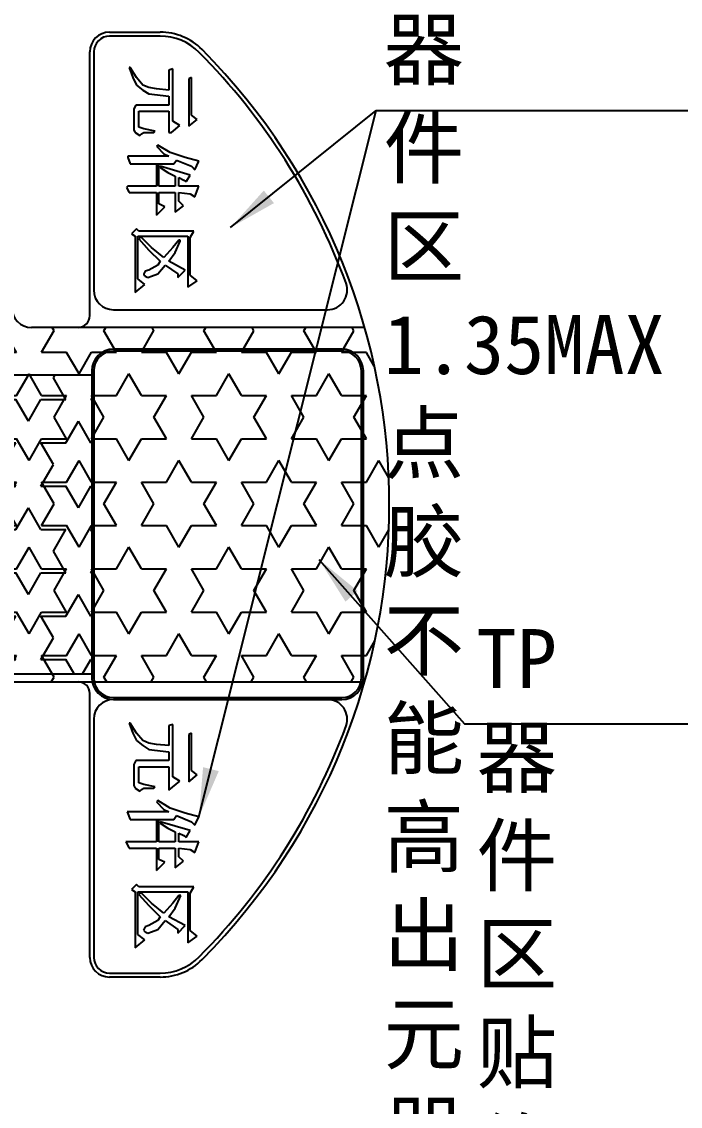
# Model space of a CAD drawing. Header units: millimetres. Extents: x 1387 to 2553, y -68 to 207.
# Drawn here: x 2329.96 to 2346.7, y 18.25 to 45.79 of the extents above; entities that cross this region are included whole.
import ezdxf

# ---------------------------------------------------------------- set-up
doc = ezdxf.new("R2010")
doc.units = ezdxf.units.MM
for name, color, linetype in [('06___PRT_ALL_SURFS', 7, 'Continuous'), ('DIM', 3, 'Continuous'), ('FPC', 42, 'Continuous'), ('KEEPOUTLAYER', 6, 'Continuous')]:
    doc.layers.add(name, color=color, linetype=linetype)
doc.styles.add('NOTE', font='ROMANS.shx', dxfattribs={"width": 0.8, "bigfont": 'EXTFONT.shx'})
doc.styles.add('宋体', font='')
doc.styles.get('宋体').set_extended_font_data('SimSun')
doc.dimstyles.new('STANDARD$7', dxfattribs={"dimtxt": 1.5, "dimasz": 1.25, "dimexe": 0.25, "dimexo": 0.25, "dimgap": 0.25, "dimtad": 0, "dimzin": 0, "dimdsep": 46, "dimtxsty": 'NOTE', "dimcen": 0.5, "dimclrd": 256, "dimclre": 5, "dimclrt": 256, "dimazin": 0, "dimtfac": 1, "dimtmove": 0, "dimatfit": 1, "dimfxl": 1, "dimtolj": 1, "dimtzin": 0, "dimarcsym": 0})

# ---------------------------------------------------------------- blocks, each defined once
blk = doc.blocks.new('DAFADF')
h = blk.add_hatch()
h.set_pattern_fill('ANSI31', scale=0.2, style=0)
h.set_pattern_definition([(45, (861.3915, -112.815), (-0.4490128, 0.4490128), [])])
h.paths.add_polyline_path([(1762.691, 35.315, -0.315299), (1763.02, 35.784), (1764.369, 36.275), (1756.333, 36.275), (1757.681, 35.785, -0.315827), (1758.011, 35.315), (1758.011, 33.275), (1762.691, 33.275)])
h = blk.add_hatch()
h.set_pattern_fill('STARS', color=4, scale=0.2, style=0)
h.set_pattern_definition([(0, (0, 1), (0, 1.099852), [0.635, -0.635]), (60, (0, 1), (-0.9524998, 0.549926), [0.635, -0.635]), (120, (0.3175, 1.5499), (-0.9524998, -0.549926), [0.635, -0.635])])
h.paths.add_polyline_path([(1762.691, 33.275), (1758.011, 33.275), (1758.011, 19.38, -0.414214), (1757.011, 18.38), (1754.028, 18.38), (1754.028, 12.98), (1769.196, 12.98), (1769.196, 20.58), (1763.691, 20.58, -0.414214), (1762.691, 21.58)])
at = {"color": 30, "linetype": 'Continuous'}
for p, q in [((1764.369, 36.275, 2.674), (1756.333, 36.275, 2.674)), ((1758.011, 33.275, 2.674), (1762.691, 33.275, 2.674)), ((1775.546, 21.23, 2.674), (1769.746, 21.23, 2.674)), ((1775.546, 21.18, 2.674), (1769.746, 21.18, 2.674)), ((1769.196, 20.68, 2.674), (1769.196, 12.88, 2.674)), ((1769.246, 20.68, 2.674), (1769.246, 12.88, 2.674)), ((1776.046, 12.88, 2.674), (1776.046, 20.68, 2.674)), ((1776.096, 12.88, 2.674), (1776.096, 20.68, 2.674)), ((1763.691, 20.58, 2.674), (1769.196, 20.58, 2.674)), ((1757.011, 18.38, 2.674), (1752.028, 18.38, 2.674)), ((1754.028, 12.98, 2.674), (1754.028, 18.38, 2.674)), ((1751.528, 17.88, 2.674), (1751.528, 13.48, 2.674)), ((1752.028, 12.98, 2.674), (1769.196, 12.98, 2.674)), ((1769.746, 12.38, 2.674), (1775.546, 12.38, 2.674)), ((1769.746, 12.33, 2.674), (1775.546, 12.33, 2.674))]:
    blk.add_line(p, q, dxfattribs=at)
for points, elevation in [([(1755.126, 37.275, 0.414214), (1754.926, 37.075)], 2.674), ([(1765.776, 37.075, 0.414214), (1765.576, 37.275)], 2.674), ([(1754.926, 36.998, 0.315299), (1755.123, 36.716)], 2.674), ([(1765.578, 36.716, 0.315299), (1765.776, 36.998)], 2.674), ([(1757.682, 35.784, -0.315299), (1758.011, 35.315)], 2.455), ([(1762.691, 35.315, -0.315299), (1763.02, 35.784)], 2.455)]:
    blk.add_lwpolyline(points, format="xyb", dxfattribs=dict(at, elevation=elevation))
for points, elevation in [([(1765.576, 37.275), (1755.126, 37.275)], 2.674), ([(1754.926, 37.075), (1754.926, 36.998)], 2.674), ([(1765.776, 36.998), (1765.776, 37.075)], 2.674), ([(1755.123, 36.716), (1757.683, 35.784)], 2.674), ([(1763.02, 35.784), (1765.578, 36.716)], 2.674), ([(1758.011, 19.38), (1758.011, 35.315)], 2.455), ([(1762.691, 21.58), (1762.691, 35.315)], 2.455)]:
    blk.add_lwpolyline(points, dxfattribs=dict(at, elevation=elevation))
for centre in [(1752.05, 16.88, 2.674), (1752.05, 15.28, 2.674), (1752.05, 13.68, 2.674)]:
    blk.add_circle(centre, 0.1, dxfattribs=at)
for centre, radius, start, end in [((1763.691, 21.58, 2.455), 1, 180, 270), ((1769.746, 20.68, 2.674), 0.55, 90, 180), ((1775.546, 20.68, 2.674), 0.55, 0, 90), ((1769.746, 20.68, 2.674), 0.5, 90, 180), ((1775.546, 20.68, 2.674), 0.5, 0, 90), ((1757.011, 19.38, 2.674), 1, 270, 0), ((1752.028, 17.88, 2.674), 0.5, 90, 180), ((1752.028, 13.48, 2.674), 0.5, 180, 270), ((1769.746, 12.88, 2.674), 0.55, 180, 270), ((1769.746, 12.88, 2.674), 0.5, 180, 270), ((1775.546, 12.88, 2.674), 0.55, 270, 0), ((1775.546, 12.88, 2.674), 0.5, 270, 0)]:
    blk.add_arc(centre, radius, start, end, dxfattribs=at)
at = {"layer": 'FPC', "color": 30, "elevation": 2.674}
for points in [[(1751.528, 17.78), (1751.528, 17.88), (1752.3, 17.88, -0.333333), (1752.6, 17.88), (1753.028, 17.88), (1753.028, 17.48), (1752.6, 17.48, -0.333333), (1752.3, 17.48), (1751.528, 17.48), (1751.528, 17.58, 1)], [(1751.528, 16.98), (1751.528, 17.08), (1751.9, 17.08, -0.333333), (1752.2, 17.08), (1753.028, 17.08), (1753.028, 16.68), (1752.2, 16.68, -0.333333), (1751.9, 16.68), (1751.528, 16.68), (1751.528, 16.78, 1)], [(1751.528, 16.18), (1751.528, 16.28), (1752.3, 16.28, -0.333333), (1752.6, 16.28), (1753.028, 16.28), (1753.028, 15.88), (1752.6, 15.88, -0.333333), (1752.3, 15.88), (1751.528, 15.88), (1751.528, 15.98, 1)], [(1751.528, 15.38), (1751.528, 15.48), (1751.9, 15.48, -0.333333), (1752.2, 15.48), (1753.028, 15.48), (1753.028, 15.08), (1752.2, 15.08, -0.333333), (1751.9, 15.08), (1751.528, 15.08), (1751.528, 15.18, 1)], [(1751.528, 14.58), (1751.528, 14.68), (1752.3, 14.68, -0.333333), (1752.6, 14.68), (1753.028, 14.68), (1753.028, 14.28), (1752.6, 14.28, -0.333333), (1752.3, 14.28), (1751.528, 14.28), (1751.528, 14.38, 1)], [(1751.528, 13.78), (1751.528, 13.88), (1751.9, 13.88, -0.333333), (1752.2, 13.88), (1753.028, 13.88), (1753.028, 13.48), (1752.2, 13.48, -0.333333), (1751.9, 13.48), (1751.528, 13.48), (1751.528, 13.58, 1)]]:
    blk.add_lwpolyline(points, format="xyb", close=True, dxfattribs=at)
at = {"layer": 'FPC', "color": 30}
for centre in [(1752.45, 17.68, 2.674), (1752.45, 16.08, 2.674), (1752.45, 14.48, 2.674)]:
    blk.add_circle(centre, 0.1, dxfattribs=at)
at = {"layer": 'KEEPOUTLAYER', "elevation": 2.455}
for points in [[(1757.682, 35.784, 1), (1757.682, 35.784, 1)], [(1757.682, 35.784, 1), (1757.682, 35.784, 1)], [(1763.02, 35.784, 1), (1763.02, 35.784, 1)], [(1763.02, 35.784, 1), (1763.02, 35.784, 1)], [(1758.011, 35.315, 1), (1758.011, 35.315, 1)], [(1758.011, 35.315, 1), (1758.011, 35.315, 1)], [(1762.691, 35.315, 1), (1762.691, 35.315, 1)], [(1762.691, 35.315, 1), (1762.691, 35.315, 1)], [(1758.011, 28.578, 1), (1758.011, 28.578, 1)], [(1758.011, 28.578, 1), (1758.011, 28.578, 1)]]:
    blk.add_lwpolyline(points, format="xyb", close=True, dxfattribs=at)

msp = doc.modelspace()

# ---------------------------------------------------------------- hatches: boundary and pattern name
h = msp.add_hatch()
h.set_pattern_fill('STARS', color=5, scale=0.2, style=0)
h.set_pattern_definition([(0, (462.2947, 0), (0, 1.099852), [0.635, -0.635]), (60, (462.2947, 0), (-0.9524998, 0.549926), [0.635, -0.635]), (120, (462.6122, 0.5499), (-0.9524998, -0.549926), [0.635, -0.635])])
h.paths.add_polyline_path([(2338.674, 38.028), (2330.451, 38.028), (2330.211, 38.028, -0.414214), (2329.711, 38.528), (2329.711, 40.094), (2315.393, 40.094), (2315.393, 37.128), (2316.575, 37.128), (2316.575, 29.028), (2320.143, 29.028, -0.414214), (2321.143, 28.028), (2321.143, 27.028), (2324.643, 27.028), (2324.643, 28.028, -0.414214), (2325.643, 29.028), (2338.674, 29.028, 0.139791)])

# ---------------------------------------------------------------- linework, layer by layer
at = {"color": 2, "linetype": 'Continuous'}
for p, q in [((2332.193, 45.528, 2.674), (2333.479, 45.528, 2.674)), ((2331.693, 38.328, 2.674), (2331.693, 45.028, 2.674)), ((2330.451, 38.028, 2.674), (2330.211, 38.028, 2.674)), ((2338.674, 38.028, 2.674), (2330.451, 38.028, 2.674)), ((2325.643, 29.028, 2.674), (2338.674, 29.028, 2.674)), ((2331.693, 22.028, 2.674), (2331.693, 28.728, 2.674)), ((2333.479, 21.528, 2.674), (2332.193, 21.528, 2.674))]:
    msp.add_line(p, q, dxfattribs=at)
for centre, radius, start, end in [((2332.193, 45.028, 2.674), 0.5, 90, 180), ((2333.479, 44.028, 2.674), 1.5, 44.767, 90), ((2322.893, 33.528, 2.674), 16.41, 315.233, 44.767), ((2330.211, 38.528, 2.674), 0.5, 180, 270), ((2331.393, 38.328, 2.674), 0.3, 270, 0), ((2331.393, 28.728, 2.674), 0.3, 0, 90), ((2332.193, 22.028, 2.674), 0.5, 180, 270), ((2333.479, 23.028, 2.674), 1.5, 270, 315.233)]:
    msp.add_arc(centre, radius, start, end, dxfattribs=at)
at = {"layer": '06___PRT_ALL_SURFS', "color": 7, "linetype": 'Continuous'}
for p, q in [((2333.479, 45.428, 2.674), (2332.193, 45.428, 2.674)), ((2331.793, 45.028, 2.674), (2331.793, 38.978, 2.674)), ((2332.72, 44.628, 2.674), (2332.688, 44.628, 2.674)), ((2332.688, 44.628, 2.674), (2332.783, 44.374, 2.674)), ((2332.879, 44.374, 2.674), (2332.72, 44.628, 2.674)), ((2332.783, 44.374, 2.674), (2332.879, 44.183, 2.674)), ((2333.037, 44.183, 2.674), (2332.879, 44.374, 2.674)), ((2333.799, 44.596, 2.674), (2333.704, 44.564, 2.674)), ((2333.704, 44.564, 2.674), (2333.704, 44.056, 2.674)), ((2333.799, 43.263, 2.674), (2333.799, 44.596, 2.674)), ((2334.276, 44.374, 2.674), (2334.212, 44.342, 2.674)), ((2334.276, 43.421, 2.674), (2334.276, 44.374, 2.674)), ((2332.879, 44.183, 2.674), (2333.037, 44.056, 2.674)), ((2333.196, 44.12, 2.674), (2333.037, 44.183, 2.674)), ((2333.387, 44.088, 2.674), (2333.196, 44.12, 2.674)), ((2333.704, 44.056, 2.674), (2333.387, 44.088, 2.674)), ((2334.212, 44.342, 2.674), (2334.212, 43.136, 2.674)), ((2333.037, 44.056, 2.674), (2333.196, 43.961, 2.674)), ((2333.196, 43.961, 2.674), (2333.704, 43.898, 2.674)), ((2333.704, 43.898, 2.674), (2333.704, 43.675, 2.674)), ((2332.863, 43.675, 2.674), (2332.815, 43.58, 2.674)), ((2332.815, 43.58, 2.674), (2332.815, 43.04, 2.674)), ((2333.704, 43.675, 2.674), (2332.863, 43.675, 2.674)), ((2332.942, 43.115, 2.674), (2332.942, 43.517, 2.674)), ((2332.942, 43.517, 2.674), (2333.704, 43.517, 2.674)), ((2333.704, 43.517, 2.674), (2333.704, 42.977, 2.674)), ((2333.98, 43.154, 2.674), (2333.799, 43.263, 2.674)), ((2334.212, 43.136, 2.674), (2334.423, 43.311, 2.674)), ((2334.423, 43.311, 2.674), (2334.276, 43.421, 2.674)), ((2332.815, 43.04, 2.674), (2332.847, 42.977, 2.674)), ((2332.847, 42.977, 2.674), (2332.961, 42.901, 2.674)), ((2333.069, 43.072, 2.674), (2332.942, 43.115, 2.674)), ((2333.006, 42.945, 2.674), (2333.069, 42.977, 2.674)), ((2333.355, 43.009, 2.674), (2333.069, 43.072, 2.674)), ((2333.069, 42.977, 2.674), (2333.323, 42.977, 2.674)), ((2333.323, 42.977, 2.674), (2333.355, 43.009, 2.674)), ((2333.704, 42.977, 2.674), (2333.768, 42.977, 2.674)), ((2333.768, 42.977, 2.674), (2333.98, 43.154, 2.674)), ((2332.961, 42.901, 2.674), (2333.006, 42.945, 2.674)), ((2333.418, 42.66, 2.674), (2333.387, 42.628, 2.674)), ((2333.387, 42.628, 2.674), (2333.577, 42.437, 2.674)), ((2333.736, 42.469, 2.674), (2333.418, 42.66, 2.674)), ((2333.577, 42.437, 2.674), (2333.704, 42.374, 2.674)), ((2334.117, 42.342, 2.674), (2333.736, 42.469, 2.674)), ((2332.656, 42.374, 2.674), (2332.656, 42.342, 2.674)), ((2333.704, 42.374, 2.674), (2332.656, 42.374, 2.674)), ((2332.656, 42.342, 2.674), (2332.72, 42.183, 2.674)), ((2332.72, 42.183, 2.674), (2333.831, 42.183, 2.674)), ((2333.45, 42.152, 2.674), (2333.387, 42.152, 2.674)), ((2333.387, 42.152, 2.674), (2333.387, 41.612, 2.674)), ((2333.45, 41.612, 2.674), (2333.45, 42.152, 2.674)), ((2333.831, 42.183, 2.674), (2333.895, 42.279, 2.674)), ((2333.895, 42.279, 2.674), (2334.276, 42.12, 2.674)), ((2334.466, 42.247, 2.674), (2334.117, 42.342, 2.674)), ((2334.36, 42.035, 2.674), (2334.466, 42.247, 2.674)), ((2333.482, 42.12, 2.674), (2333.482, 42.088, 2.674)), ((2334.244, 41.898, 2.674), (2333.482, 42.12, 2.674)), ((2333.482, 42.088, 2.674), (2333.672, 41.961, 2.674)), ((2333.672, 41.961, 2.674), (2333.863, 41.866, 2.674)), ((2334.149, 41.739, 2.674), (2334.244, 41.898, 2.674)), ((2334.276, 42.12, 2.674), (2334.36, 42.035, 2.674)), ((2332.656, 41.612, 2.674), (2332.625, 41.58, 2.674)), ((2333.387, 41.612, 2.674), (2332.656, 41.612, 2.674)), ((2333.863, 41.612, 2.674), (2333.45, 41.612, 2.674)), ((2333.863, 41.866, 2.674), (2333.863, 41.612, 2.674)), ((2333.958, 41.612, 2.674), (2333.958, 41.834, 2.674)), ((2333.958, 41.834, 2.674), (2334.085, 41.771, 2.674)), ((2334.466, 41.612, 2.674), (2333.958, 41.612, 2.674)), ((2334.085, 41.771, 2.674), (2334.117, 41.739, 2.674)), ((2334.117, 41.739, 2.674), (2334.149, 41.739, 2.674)), ((2334.364, 41.341, 2.674), (2334.466, 41.612, 2.674)), ((2332.625, 41.58, 2.674), (2332.688, 41.453, 2.674)), ((2332.688, 41.453, 2.674), (2333.387, 41.453, 2.674)), ((2333.387, 41.453, 2.674), (2333.387, 40.882, 2.674)), ((2333.45, 41.453, 2.674), (2333.863, 41.453, 2.674)), ((2333.45, 41.167, 2.674), (2333.45, 41.453, 2.674)), ((2333.863, 41.453, 2.674), (2333.863, 40.952, 2.674)), ((2333.958, 41.453, 2.674), (2334.244, 41.421, 2.674)), ((2333.958, 41.231, 2.674), (2333.958, 41.453, 2.674)), ((2334.244, 41.421, 2.674), (2334.364, 41.341, 2.674)), ((2333.387, 40.882, 2.674), (2333.598, 41.093, 2.674)), ((2333.598, 41.093, 2.674), (2333.45, 41.167, 2.674)), ((2333.863, 40.952, 2.674), (2334.071, 41.118, 2.674)), ((2334.071, 41.118, 2.674), (2333.958, 41.231, 2.674)), ((2332.879, 40.533, 2.674), (2332.752, 40.406, 2.674)), ((2332.942, 40.469, 2.674), (2332.879, 40.533, 2.674)), ((2332.752, 40.406, 2.674), (2332.847, 40.342, 2.674)), ((2332.847, 40.342, 2.674), (2332.847, 38.919, 2.674)), ((2332.91, 40.342, 2.674), (2334.18, 40.342, 2.674)), ((2332.91, 39.263, 2.674), (2332.91, 40.342, 2.674)), ((2334.339, 40.469, 2.674), (2332.942, 40.469, 2.674)), ((2332.974, 40.31, 2.674), (2332.942, 40.279, 2.674)), ((2332.942, 40.279, 2.674), (2333.196, 39.993, 2.674)), ((2333.006, 40.31, 2.674), (2332.974, 40.31, 2.674)), ((2333.26, 40.056, 2.674), (2333.006, 40.31, 2.674)), ((2333.958, 40.247, 2.674), (2333.799, 40.056, 2.674)), ((2333.99, 40.247, 2.674), (2333.958, 40.247, 2.674)), ((2333.99, 40.215, 2.674), (2333.99, 40.247, 2.674)), ((2334.18, 40.342, 2.674), (2334.18, 39.051, 2.674)), ((2334.244, 40.31, 2.674), (2334.339, 40.469, 2.674)), ((2334.244, 39.358, 2.674), (2334.244, 40.31, 2.674)), ((2333.196, 39.993, 2.674), (2333.482, 39.707, 2.674)), ((2333.577, 39.802, 2.674), (2333.26, 40.056, 2.674)), ((2333.799, 40.056, 2.674), (2333.577, 39.802, 2.674)), ((2333.863, 39.929, 2.674), (2333.99, 40.215, 2.674)), ((2333.482, 39.707, 2.674), (2333.418, 39.612, 2.674)), ((2333.704, 39.707, 2.674), (2333.863, 39.929, 2.674)), ((2334.117, 39.485, 2.674), (2333.704, 39.707, 2.674)), ((2333.101, 39.453, 2.674), (2333.069, 39.39, 2.674)), ((2333.196, 39.485, 2.674), (2333.101, 39.453, 2.674)), ((2333.418, 39.612, 2.674), (2333.196, 39.485, 2.674)), ((2333.418, 39.39, 2.674), (2333.609, 39.612, 2.674)), ((2333.609, 39.612, 2.674), (2333.926, 39.39, 2.674)), ((2333.926, 39.294, 2.674), (2334.117, 39.485, 2.674)), ((2332.847, 38.919, 2.674), (2333.089, 39.12, 2.674)), ((2333.089, 39.12, 2.674), (2332.91, 39.263, 2.674)), ((2333.069, 39.39, 2.674), (2333.069, 39.358, 2.674)), ((2333.069, 39.358, 2.674), (2333.101, 39.326, 2.674)), ((2333.101, 39.326, 2.674), (2333.164, 39.294, 2.674)), ((2333.164, 39.294, 2.674), (2333.26, 39.326, 2.674)), ((2333.26, 39.326, 2.674), (2333.418, 39.39, 2.674)), ((2333.926, 39.39, 2.674), (2333.926, 39.294, 2.674)), ((2334.18, 39.051, 2.674), (2334.424, 39.214, 2.674)), ((2334.424, 39.214, 2.674), (2334.244, 39.358, 2.674)), ((2332.293, 38.478, 2.674), (2337.734, 38.478, 2.674)), ((2337.734, 28.578, 2.674), (2332.293, 28.578, 2.674)), ((2331.793, 28.078, 2.674), (2331.793, 22.028, 2.674)), ((2332.72, 27.978, 2.674), (2332.688, 27.978, 2.674)), ((2332.688, 27.978, 2.674), (2332.783, 27.724, 2.674)), ((2332.879, 27.724, 2.674), (2332.72, 27.978, 2.674)), ((2333.799, 27.946, 2.674), (2333.704, 27.914, 2.674)), ((2333.704, 27.914, 2.674), (2333.704, 27.406, 2.674)), ((2333.799, 26.613, 2.674), (2333.799, 27.946, 2.674)), ((2332.783, 27.724, 2.674), (2332.879, 27.533, 2.674)), ((2333.037, 27.533, 2.674), (2332.879, 27.724, 2.674)), ((2334.276, 27.724, 2.674), (2334.212, 27.692, 2.674)), ((2334.212, 27.692, 2.674), (2334.212, 26.486, 2.674)), ((2334.276, 26.771, 2.674), (2334.276, 27.724, 2.674)), ((2332.879, 27.533, 2.674), (2333.037, 27.406, 2.674)), ((2333.196, 27.47, 2.674), (2333.037, 27.533, 2.674)), ((2333.037, 27.406, 2.674), (2333.196, 27.311, 2.674)), ((2333.387, 27.438, 2.674), (2333.196, 27.47, 2.674)), ((2333.196, 27.311, 2.674), (2333.704, 27.248, 2.674)), ((2333.704, 27.406, 2.674), (2333.387, 27.438, 2.674)), ((2332.863, 27.025, 2.674), (2332.815, 26.93, 2.674)), ((2333.704, 27.025, 2.674), (2332.863, 27.025, 2.674)), ((2333.704, 27.248, 2.674), (2333.704, 27.025, 2.674)), ((2332.815, 26.93, 2.674), (2332.815, 26.39, 2.674)), ((2332.942, 26.867, 2.674), (2333.704, 26.867, 2.674)), ((2332.942, 26.465, 2.674), (2332.942, 26.867, 2.674)), ((2333.704, 26.867, 2.674), (2333.704, 26.274, 2.674)), ((2334.423, 26.661, 2.674), (2334.276, 26.771, 2.674)), ((2333.069, 26.422, 2.674), (2332.942, 26.465, 2.674)), ((2333.704, 26.274, 2.674), (2333.98, 26.504, 2.674)), ((2333.98, 26.504, 2.674), (2333.799, 26.613, 2.674)), ((2334.212, 26.486, 2.674), (2334.423, 26.661, 2.674)), ((2332.815, 26.39, 2.674), (2332.847, 26.327, 2.674)), ((2332.847, 26.327, 2.674), (2332.961, 26.251, 2.674)), ((2332.961, 26.251, 2.674), (2333.006, 26.295, 2.674)), ((2333.006, 26.295, 2.674), (2333.069, 26.327, 2.674)), ((2333.355, 26.359, 2.674), (2333.069, 26.422, 2.674)), ((2333.069, 26.327, 2.674), (2333.323, 26.327, 2.674)), ((2333.323, 26.327, 2.674), (2333.355, 26.359, 2.674)), ((2333.418, 26.01, 2.674), (2333.387, 25.978, 2.674)), ((2333.387, 25.978, 2.674), (2333.577, 25.787, 2.674)), ((2333.736, 25.819, 2.674), (2333.418, 26.01, 2.674)), ((2333.704, 25.724, 2.674), (2332.644, 25.724, 2.674)), ((2332.644, 25.724, 2.674), (2332.72, 25.533, 2.674)), ((2333.577, 25.787, 2.674), (2333.704, 25.724, 2.674)), ((2334.117, 25.692, 2.674), (2333.736, 25.819, 2.674)), ((2333.831, 25.533, 2.674), (2333.895, 25.629, 2.674)), ((2333.895, 25.629, 2.674), (2334.276, 25.47, 2.674)), ((2334.466, 25.597, 2.674), (2334.117, 25.692, 2.674)), ((2332.72, 25.533, 2.674), (2333.831, 25.533, 2.674)), ((2333.45, 25.502, 2.674), (2333.387, 25.502, 2.674)), ((2333.387, 25.502, 2.674), (2333.387, 24.962, 2.674)), ((2333.45, 24.962, 2.674), (2333.45, 25.502, 2.674)), ((2334.244, 25.248, 2.674), (2333.482, 25.47, 2.674)), ((2333.482, 25.47, 2.674), (2333.482, 25.438, 2.674)), ((2333.482, 25.438, 2.674), (2333.672, 25.311, 2.674)), ((2334.276, 25.47, 2.674), (2334.36, 25.385, 2.674)), ((2334.36, 25.385, 2.674), (2334.466, 25.597, 2.674)), ((2333.672, 25.311, 2.674), (2333.863, 25.216, 2.674)), ((2333.863, 25.216, 2.674), (2333.863, 24.962, 2.674)), ((2333.958, 25.184, 2.674), (2334.085, 25.121, 2.674)), ((2333.958, 24.962, 2.674), (2333.958, 25.184, 2.674)), ((2334.085, 25.121, 2.674), (2334.137, 25.069, 2.674)), ((2334.137, 25.069, 2.674), (2334.244, 25.248, 2.674)), ((2333.387, 24.962, 2.674), (2332.609, 24.962, 2.674)), ((2332.609, 24.962, 2.674), (2332.688, 24.803, 2.674)), ((2332.688, 24.803, 2.674), (2333.387, 24.803, 2.674)), ((2333.387, 24.803, 2.674), (2333.387, 24.232, 2.674)), ((2333.863, 24.962, 2.674), (2333.45, 24.962, 2.674)), ((2333.45, 24.803, 2.674), (2333.863, 24.803, 2.674)), ((2333.45, 24.517, 2.674), (2333.45, 24.803, 2.674)), ((2333.863, 24.803, 2.674), (2333.863, 24.302, 2.674)), ((2334.466, 24.962, 2.674), (2333.958, 24.962, 2.674)), ((2333.958, 24.803, 2.674), (2334.244, 24.771, 2.674)), ((2333.958, 24.581, 2.674), (2333.958, 24.803, 2.674)), ((2334.364, 24.691, 2.674), (2334.466, 24.962, 2.674)), ((2334.071, 24.468, 2.674), (2333.958, 24.581, 2.674)), ((2334.244, 24.771, 2.674), (2334.364, 24.691, 2.674)), ((2333.387, 24.232, 2.674), (2333.598, 24.443, 2.674)), ((2333.598, 24.443, 2.674), (2333.45, 24.517, 2.674)), ((2333.863, 24.302, 2.674), (2334.071, 24.468, 2.674)), ((2332.879, 23.883, 2.674), (2332.752, 23.756, 2.674)), ((2332.752, 23.756, 2.674), (2332.847, 23.692, 2.674)), ((2332.847, 23.692, 2.674), (2332.847, 22.269, 2.674)), ((2332.942, 23.819, 2.674), (2332.879, 23.883, 2.674)), ((2332.91, 23.692, 2.674), (2334.18, 23.692, 2.674)), ((2332.91, 22.613, 2.674), (2332.91, 23.692, 2.674)), ((2334.339, 23.819, 2.674), (2332.942, 23.819, 2.674)), ((2334.18, 23.692, 2.674), (2334.18, 22.401, 2.674)), ((2334.244, 23.66, 2.674), (2334.339, 23.819, 2.674)), ((2332.974, 23.66, 2.674), (2332.942, 23.629, 2.674)), ((2332.942, 23.629, 2.674), (2333.196, 23.343, 2.674)), ((2333.006, 23.66, 2.674), (2332.974, 23.66, 2.674)), ((2333.26, 23.406, 2.674), (2333.006, 23.66, 2.674)), ((2333.958, 23.597, 2.674), (2333.799, 23.406, 2.674)), ((2333.863, 23.279, 2.674), (2334.004, 23.597, 2.674)), ((2334.004, 23.597, 2.674), (2333.958, 23.597, 2.674)), ((2334.244, 22.708, 2.674), (2334.244, 23.66, 2.674)), ((2333.196, 23.343, 2.674), (2333.482, 23.057, 2.674)), ((2333.577, 23.152, 2.674), (2333.26, 23.406, 2.674)), ((2333.799, 23.406, 2.674), (2333.577, 23.152, 2.674)), ((2333.704, 23.057, 2.674), (2333.863, 23.279, 2.674)), ((2333.418, 22.962, 2.674), (2333.196, 22.835, 2.674)), ((2333.482, 23.057, 2.674), (2333.418, 22.962, 2.674)), ((2333.418, 22.74, 2.674), (2333.609, 22.962, 2.674)), ((2333.609, 22.962, 2.674), (2333.926, 22.74, 2.674)), ((2334.117, 22.835, 2.674), (2333.704, 23.057, 2.674)), ((2333.089, 22.47, 2.674), (2332.91, 22.613, 2.674)), ((2333.101, 22.803, 2.674), (2333.059, 22.719, 2.674)), ((2333.059, 22.719, 2.674), (2333.101, 22.676, 2.674)), ((2333.196, 22.835, 2.674), (2333.101, 22.803, 2.674)), ((2333.101, 22.676, 2.674), (2333.164, 22.644, 2.674)), ((2333.164, 22.644, 2.674), (2333.26, 22.676, 2.674)), ((2333.26, 22.676, 2.674), (2333.418, 22.74, 2.674)), ((2333.926, 22.644, 2.674), (2334.117, 22.835, 2.674)), ((2333.926, 22.74, 2.674), (2333.926, 22.644, 2.674)), ((2334.424, 22.564, 2.674), (2334.244, 22.708, 2.674)), ((2332.847, 22.269, 2.674), (2333.089, 22.47, 2.674)), ((2334.18, 22.401, 2.674), (2334.424, 22.564, 2.674)), ((2332.193, 21.628, 2.674), (2333.479, 21.628, 2.674))]:
    msp.add_line(p, q, dxfattribs=at)
for centre, radius, start, end in [((2332.193, 45.028, 2.674), 0.4, 90, 180), ((2333.479, 44.028, 2.674), 1.4, 44.767, 90), ((2322.893, 33.528, 2.674), 16.31, 20.1646, 44.767), ((2337.734, 38.978, 2.674), 0.5, 270, 20.1646), ((2332.293, 38.978, 2.674), 0.5, 180, 270), ((2332.293, 28.078, 2.674), 0.5, 90, 180), ((2337.734, 28.078, 2.674), 0.5, 339.8354, 90), ((2322.893, 33.528, 2.674), 16.31, 315.233, 339.8354), ((2333.479, 23.028, 2.674), 1.4, 270, 315.233), ((2332.193, 22.028, 2.674), 0.4, 180, 270)]:
    msp.add_arc(centre, radius, start, end, dxfattribs=at)

# ---------------------------------------------------------------- block references
at = {"color": 7}
msp.add_blockref('DAFADF', (562.547, 16.247), dxfattribs=at)

# ---------------------------------------------------------------- texts
at = {"layer": 'DIM', "char_height": 1.5, "attachment_point": 1, "style": '宋体'}
for s, insert in [('器件区1.35MAX\\P点胶不能高出元器件高温胶覆盖', (2339.158, 45.845)), ('TP器件区\\P贴绝缘胶\\P0.85MAX', (2341.52, 30.367))]:
    msp.add_mtext_dynamic_manual_height_columns(s, width=2.81464, gutter_width=12.5, heights=[0], dxfattribs=dict(at, insert=insert))

# ---------------------------------------------------------------- leaders
at = {"layer": 'DIM', "color": 5}
for points in [[(2334.466, 25.597, 2.674), (2338.967, 43.535, 2.674)], [(2335.268, 40.563), (2338.967, 43.535), (2353.209, 43.535)], [(2337.515, 32.135), (2341.212, 27.956), (2349.099, 27.956)]]:
    msp.add_leader(points, dimstyle='STANDARD$7', dxfattribs=at)

doc.saveas('drawing.dxf')
